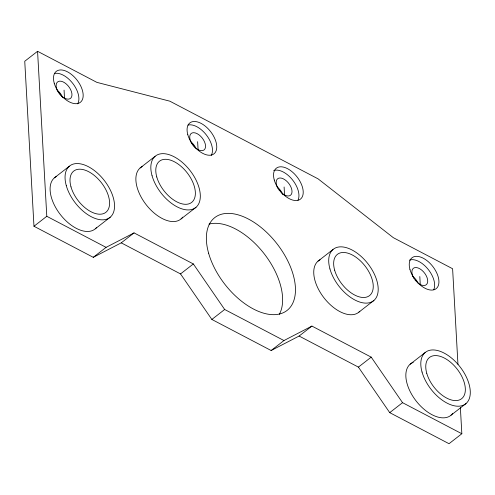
<?xml version="1.0" encoding="UTF-8"?>
<svg xmlns="http://www.w3.org/2000/svg" width="495" height="495" viewBox="0 0 495 495"><rect width="100%" height="100%" fill="white"/><g stroke="black" fill="none" stroke-linecap="round" stroke-linejoin="round"><path stroke-width="0.74" d="M457.955 364.351L452.609 268.742L393.315 237.674L318.087 178.85L169.853 101.184L96.853 82.356L37.564 51.294L24.75 61.256L33.976 226.258L93.27 257.326L121.238 242.853L134.052 232.891L193.341 263.953L224.668 309.486L283.957 340.548L311.924 326.081L371.219 357.143L402.54 402.676L461.835 433.744L449.021 443.706L389.726 412.644L358.405 367.111L299.116 336.049L271.142 350.516L211.854 319.448L180.526 273.921L121.238 242.853M54.388 177.841L69.343 166.215M33.976 226.258L46.79 216.296L37.564 51.294M140.172 167.935L155.121 156.309M95.294 228.814L110.243 217.187M93.27 257.326L106.079 247.358L134.052 232.891M181.071 218.908L196.02 207.281M180.526 273.921L193.341 263.953M211.854 319.448L224.668 309.486M318.05 261.125L332.999 249.499M271.142 350.516L283.957 340.548M299.116 336.049L311.924 326.081M358.949 312.104L373.898 300.477M358.405 367.111L371.219 357.143M410.145 364.221L425.094 352.595M389.726 412.644L402.54 402.676M451.044 415.194L465.993 403.567M46.79 216.296L106.079 247.358M460.369 407.527L461.835 433.744M419.81 276.532L420.255 284.532M284.105 186.992L284.551 194.987M197.635 141.688L198.087 149.688M64.059 90.146L64.505 98.146M452.69 413.418A32.689 18.34 52.1 0 1 416.004 400.826A32.689 18.34 52.1 0 1 413.257 362.377M359.815 311.262A32.689 18.34 52.1 0 1 323.903 297.73A32.689 18.34 52.1 0 1 320.042 259.782M278.103 188.576A10.457 5.872 52.1 0 1 281.463 178.151A10.457 5.872 52.1 0 1 292.019 191.812A10.457 5.872 52.1 0 1 281.005 192.332M279.65 190.816A10.457 5.872 52.1 0 1 278.834 189.715M277.175 186.98A10.457 5.872 52.1 0 1 282.695 194.399M412.917 276.358A10.457 5.872 52.1 0 1 417.997 267.931A10.457 5.872 52.1 0 1 427.717 281.519A10.457 5.872 52.1 0 1 417.198 282.336M415.794 280.882A10.457 5.872 52.1 0 1 414.934 279.811M414.167 278.691A10.457 5.872 52.1 0 1 413.189 276.946M209.02 224.099A58.837 33.017 52.1 0 1 264.089 253.632A58.837 33.017 52.1 0 1 279.335 314.331M412.88 276.519A10.457 5.872 52.1 0 1 417.891 282.763M57.129 90.133A10.457 5.872 52.1 0 1 62.648 97.558M190.711 141.675A10.457 5.872 52.1 0 1 195.717 147.918M191.014 142.102A10.457 5.872 52.1 0 1 197.016 133.601A10.457 5.872 52.1 0 1 204.856 149.057A10.457 5.872 52.1 0 1 191.311 142.684M57.432 90.56A10.457 5.872 52.1 0 1 62.921 81.817A10.457 5.872 52.1 0 1 71.639 96.773A10.457 5.872 52.1 0 1 58.781 92.874M58.41 92.311A10.457 5.872 52.1 0 1 57.729 91.148M187.952 125.062A19.614 11.008 52.1 0 1 206.471 135.123A19.614 11.008 52.1 0 1 211.223 155.418M182.717 217.132A32.689 18.34 52.1 0 1 146.693 205.376A32.689 18.34 52.1 0 1 142.164 166.592M273.698 170.596A19.614 11.008 52.1 0 1 292.223 179.518A19.614 11.008 52.1 0 1 297.99 200.184M96.562 227.521A32.689 18.34 52.1 0 1 60.582 214.861A32.689 18.34 52.1 0 1 56.387 176.498M409.402 260.135A19.614 11.008 52.1 0 1 427.928 269.057A19.614 11.008 52.1 0 1 433.694 289.73M54.37 73.52A19.614 11.008 52.1 0 1 72.895 83.581A19.614 11.008 52.1 0 1 77.641 103.882M426.746 373.255A26.148 14.677 52.1 0 0 460.313 399.545A26.148 14.677 52.1 0 0 449.578 361.443A26.148 14.677 52.1 0 0 426.746 373.255M156.773 176.969A26.148 14.677 52.1 0 0 190.34 203.259A26.148 14.677 52.1 0 0 179.605 165.157A26.148 14.677 52.1 0 0 156.773 176.969M334.645 270.159A26.148 14.677 52.1 0 0 368.212 296.449A26.148 14.677 52.1 0 0 357.483 258.347A26.148 14.677 52.1 0 0 334.645 270.159M422.043 372.048A32.689 18.34 52.1 0 0 464.001 404.91A32.689 18.34 52.1 0 0 450.586 357.285A32.689 18.34 52.1 0 0 422.043 372.048M329.948 268.952A32.689 18.34 52.1 0 0 371.906 301.814A32.689 18.34 52.1 0 0 358.491 254.189A32.689 18.34 52.1 0 0 329.948 268.952M208.599 253.162A58.837 33.017 52.1 0 0 284.124 312.314A58.837 33.017 52.1 0 0 259.98 226.58A58.837 33.017 52.1 0 0 208.599 253.162M70.989 186.875A26.148 14.677 52.1 0 0 104.556 213.166A26.148 14.677 52.1 0 0 93.827 175.063A26.148 14.677 52.1 0 0 70.989 186.875M187.809 134.745A19.614 11.008 52.1 0 0 212.986 154.465A19.614 11.008 52.1 0 0 204.936 125.885A19.614 11.008 52.1 0 0 187.809 134.745M274.273 180.05A19.614 11.008 52.1 0 0 299.45 199.763A19.614 11.008 52.1 0 0 291.4 171.19A19.614 11.008 52.1 0 0 274.273 180.05M409.984 269.589A19.614 11.008 52.1 0 0 435.154 289.309A19.614 11.008 52.1 0 0 427.111 260.729A19.614 11.008 52.1 0 0 409.984 269.589M54.227 83.209A19.614 11.008 52.1 0 0 79.404 102.923A19.614 11.008 52.1 0 0 71.354 74.349A19.614 11.008 52.1 0 0 54.227 83.209M66.293 185.668A32.689 18.34 52.1 0 0 108.25 218.53A32.689 18.34 52.1 0 0 94.836 170.899A32.689 18.34 52.1 0 0 66.293 185.668M152.07 175.762A32.689 18.34 52.1 0 0 194.028 208.624A32.689 18.34 52.1 0 0 180.613 160.999A32.689 18.34 52.1 0 0 152.07 175.762"/></g></svg>
